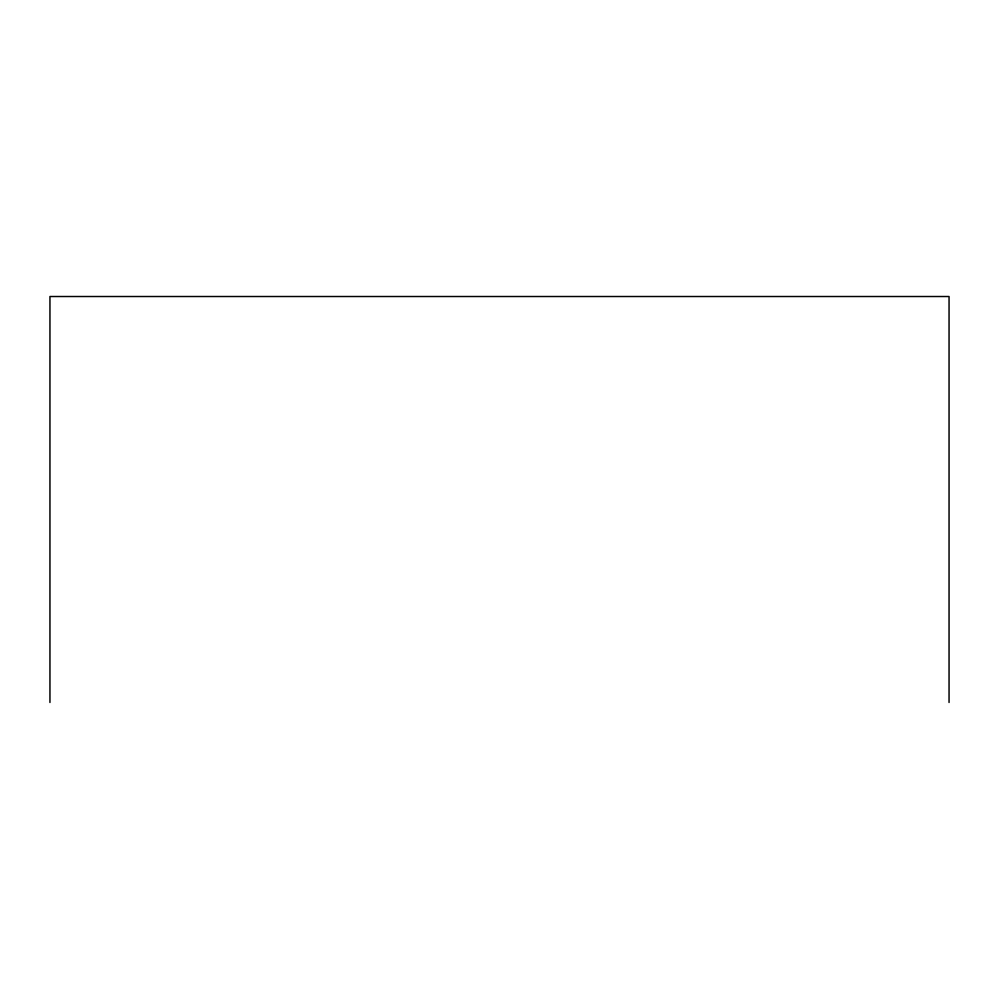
<?xml version="1.0" encoding="UTF-8"?>
<svg xmlns="http://www.w3.org/2000/svg" width="999" height="999" viewBox="0 0 999 999"><rect width="100%" height="100%" fill="white"/><g stroke="black" fill="none" stroke-linecap="round" stroke-linejoin="round"><path stroke-width="1.5" d="M949.05 702.484L949.05 296.516L49.95 296.516L49.95 702.484"/></g></svg>
